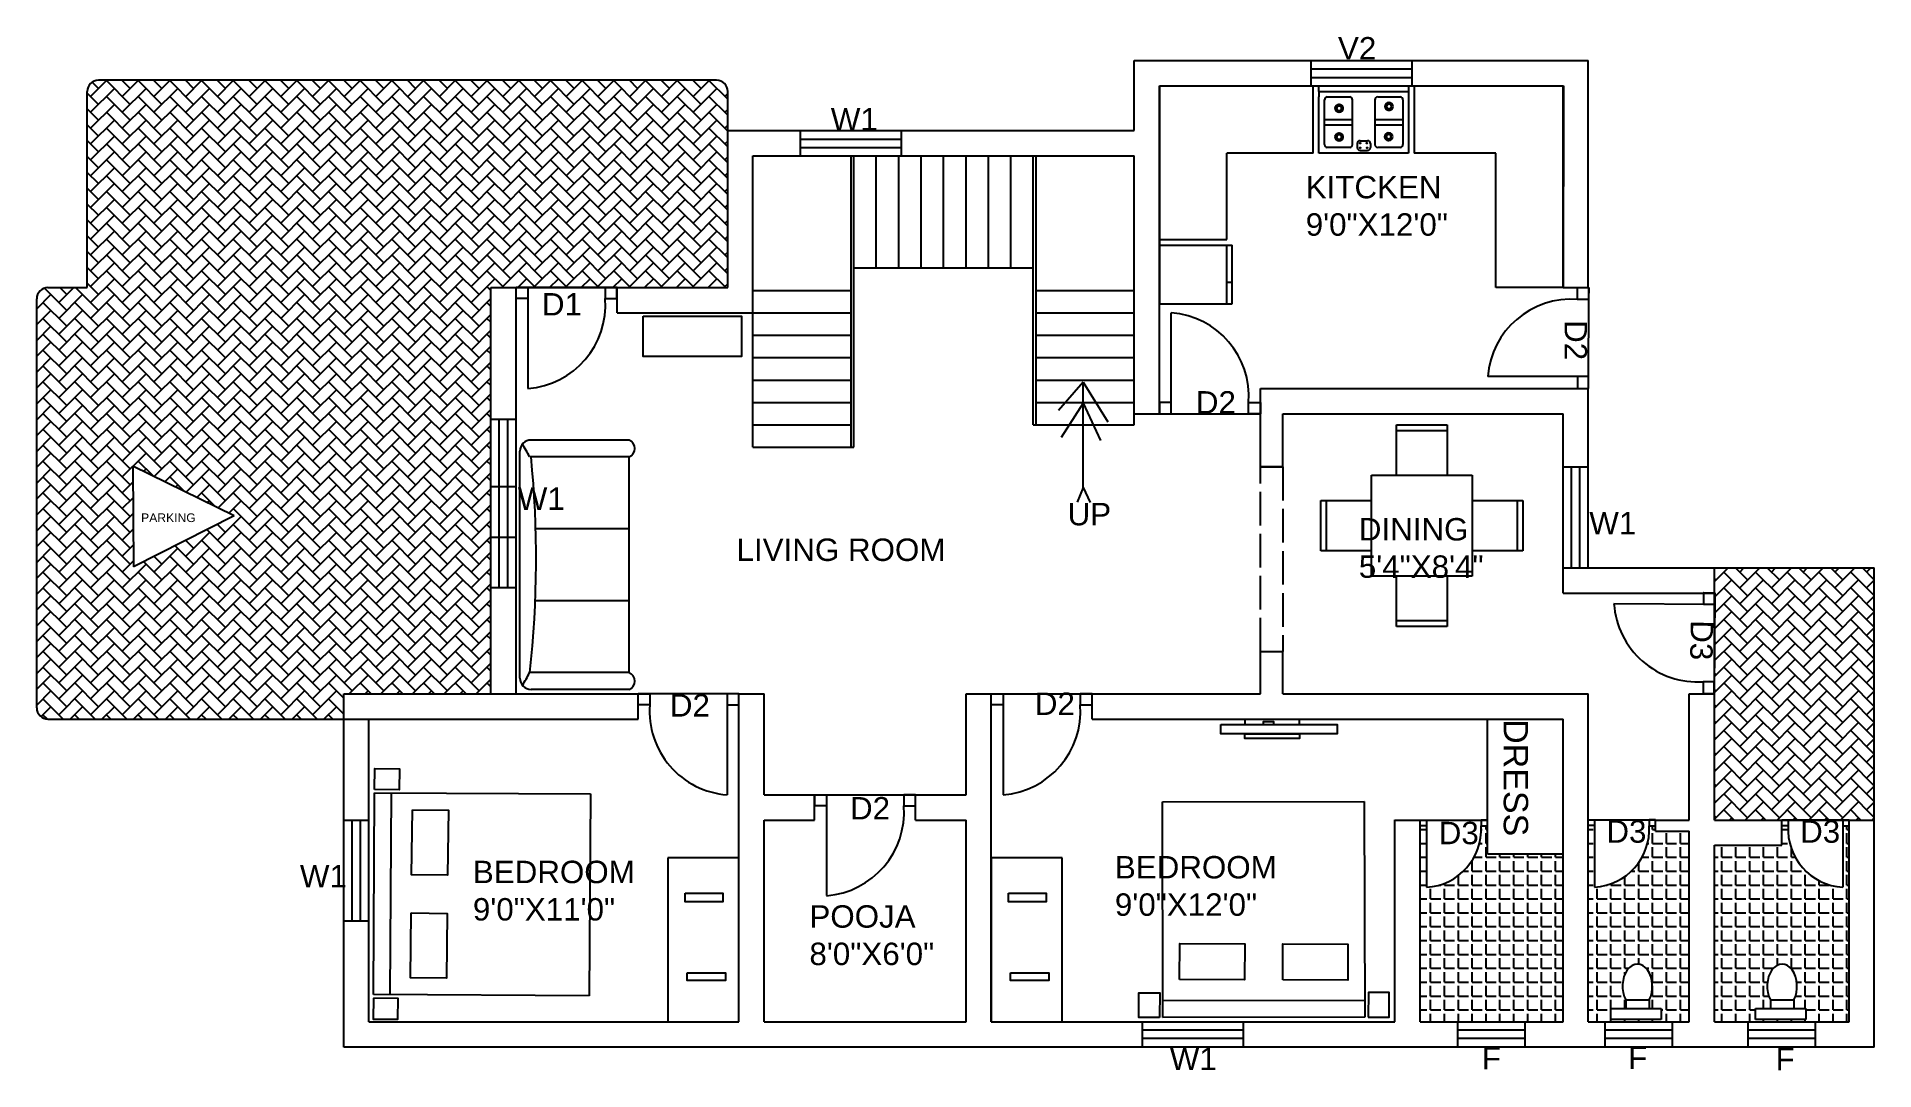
# Model space of a CAD drawing. Header units: inches. Extents: x 275 to 930, y 439 to 808.
import ezdxf

# ---------------------------------------------------------------- set-up
doc = ezdxf.new("R2010")
doc.units = ezdxf.units.IN
doc.header["$MEASUREMENT"] = 0
doc.linetypes.add('ACAD_ISO02W100', pattern=[15, 12, -3])
for name, color, linetype in [('door', 232, 'Continuous'), ('Furniture', 10, 'Continuous'), ('inner wall', 60, 'Continuous'), ('outer wall', 94, 'Continuous'), ('TEXT', 7, 'Continuous'), ('window', 202, 'Continuous')]:
    doc.layers.add(name, color=color, linetype=linetype)
doc.layers.add('stair', color=170, linetype='Continuous', plot=False)
doc.styles.get("Standard").update_dxf_attribs({"font": 'arial.ttf'})

msp = doc.modelspace()

# ---------------------------------------------------------------- hatches: boundary and pattern name
at = {"layer": 'Defpoints'}
h = msp.add_hatch(dxfattribs=at)
h.set_pattern_fill('AR-HBONE', color=256)
h.paths.add_polyline_path([(930.47, 618.09), (873.47, 618.09), (873.47, 609.09), (873.47, 528.09), (921.47, 528.09), (930.47, 528.09)])
at = {"layer": 'Defpoints', "true_color": 0xcd2027}
h = msp.add_hatch(dxfattribs=at)
h.set_pattern_fill('AR-HBONE', color=242)
h.paths.add_polyline_path([(930.47, 618.09), (873.47, 618.09), (873.47, 609.09), (873.47, 528.09), (921.47, 528.09), (930.47, 528.09)])
at = {"layer": 'Furniture'}
h = msp.add_hatch(dxfattribs=at)
h.set_pattern_fill('ANGLE', color=4, scale=18)
h.set_pattern_definition([(0, (0, 0), (0, 4.95), [3.6, -1.35]), (90, (0, 0), (-4.95, 3e-16), [3.6, -1.35])])
h.paths.add_polyline_path([(830.69, 504.16), (830.73, 526.09), (828.47, 526.1), (828.47, 456.09), (864.47, 456.09), (864.47, 524.09), (852.47, 524.09), (852.47, 526.05), (850.18, 526.06, -0.414214)])
edge = h.paths.add_edge_path(flags=16)
edge.add_ellipse((845.99, 468.81), major_axis=(0, -7.91), ratio=0.67226, start_angle=51.66634, end_angle=308.33366, ccw=False)
edge.add_line((850.16, 463.9), (850.16, 460.9))
edge.add_line((850.16, 460.9), (854.47, 460.9))
edge.add_line((854.47, 460.9), (854.47, 456.9))
edge.add_line((854.47, 456.9), (836.47, 456.9))
edge.add_line((836.47, 456.9), (836.47, 460.9))
edge.add_line((836.47, 460.9), (841.81, 460.9))
edge.add_line((841.81, 460.9), (841.81, 463.9))
h.paths.add_polyline_path([(873.47, 456.09), (921.47, 456.09), (921.47, 526.04), (919.21, 526.04), (919.22, 504.1, -0.414214), (899.76, 526.03), (897.47, 526.02), (897.47, 519.09), (873.47, 519.09)])
edge = h.paths.add_edge_path(flags=16)
edge.add_ellipse((897.6, 468.81), major_axis=(0, -7.91), ratio=0.67226, start_angle=51.66634, end_angle=308.33366, ccw=False)
edge.add_line((901.78, 463.9), (901.78, 460.9))
edge.add_line((901.78, 460.9), (906.09, 460.9))
edge.add_line((906.09, 460.9), (906.09, 456.9))
edge.add_line((906.09, 456.9), (888.09, 456.9))
edge.add_line((888.09, 456.9), (888.09, 460.9))
edge.add_line((888.09, 460.9), (893.43, 460.9))
edge.add_line((893.43, 460.9), (893.43, 463.9))
h.paths.add_polyline_path([(770.71, 504.09), (770.75, 526.03), (768.47, 526.03), (768.47, 456.09), (819.47, 456.09), (819.47, 516.09), (792.47, 516.09), (792.47, 525.99), (790.21, 525.99, -0.414214)])
at = {"layer": 'inner wall', "true_color": 0xffffff}
h = msp.add_hatch(dxfattribs=at)
h.set_pattern_fill('AR-HBONE')
h.paths.add_polyline_path([(436.97, 718.09), (445.97, 718.09), (450.17, 718.09), (481.95, 718.09), (481.97, 718.09), (521.47, 718.09), (521.47, 774.09), (521.47, 788.09, 0.414214), (517.47, 792.09), (296.97, 792.09, 0.414214), (292.97, 788.09), (292.97, 718.09), (278.97, 718.09, 0.414214), (274.97, 714.09), (274.97, 568.09, 0.414214), (278.97, 564.09), (384.47, 564.09), (384.47, 573.09), (436.97, 573.09)])
h.paths.add_polyline_path([(345.38, 636.69), (309.52, 618.41), (309.24, 654.41)], flags=16)
h.paths.add_polyline_path([(311.09, 632.67), (332.12, 632.67), (332.12, 639.06), (311.09, 639.06)], flags=8)

# ---------------------------------------------------------------- linework, layer by layer
for p, q in [((666.47, 673.09), (675.47, 673.09)), ((393.47, 456.09), (525.47, 456.09))]:
    msp.add_line(p, q)
at = {"layer": 'door'}
for p, q in [((445.95, 718.09), (481.95, 718.09)), ((450.17, 718.09), (450.17, 682.09)), ((828.57, 682.1), (828.6, 718.1)), ((679.71, 673.09), (679.71, 709.09)), ((828.58, 686.32), (792.58, 686.35)), ((675.48, 673.09), (711.48, 673.09)), ((873.62, 604.99), (837.62, 605.28)), ((873.65, 609.22), (873.37, 573.22)), ((525.47, 573.09), (489.47, 573.09)), ((521.25, 573.09), (521.25, 537.09)), ((615.45, 573.11), (651.45, 573.11)), ((619.67, 573.11), (619.67, 537.11)), ((552.49, 537.11), (588.49, 537.11)), ((556.72, 537.11), (556.72, 501.11)), ((768.47, 528.09), (792.47, 528.05)), ((770.76, 528.09), (770.71, 504.09)), ((828.45, 528.16), (852.45, 528.11)), ((830.73, 528.16), (830.69, 504.16)), ((921.49, 528.1), (897.49, 528.09)), ((919.21, 528.1), (919.22, 504.1))]:
    msp.add_line(p, q, dxfattribs=at)
at = {"layer": 'door', "linetype": 'ACAD_ISO02W100'}
for p, q in [((711.47, 588.24), (711.47, 654.09)), ((719.47, 654.09), (719.47, 588.24))]:
    msp.add_line(p, q, dxfattribs=at)
at = {"layer": 'door'}
for points in [[(445.95, 718.09), (450.17, 718.09), (450.17, 714.16), (445.95, 714.16)], [(481.95, 718.09), (477.73, 718.09), (477.73, 714.16), (481.95, 714.16)], [(828.6, 718.1), (828.59, 713.88), (824.66, 713.88), (824.66, 718.11)], [(828.57, 682.1), (828.58, 686.32), (824.64, 686.33), (824.64, 682.11)], [(675.48, 673.09), (679.71, 673.09), (679.71, 677.03), (675.48, 677.03)], [(711.48, 673.09), (707.26, 673.09), (707.26, 677.03), (711.48, 677.03)], [(873.65, 609.22), (873.62, 604.99), (869.69, 605.02), (869.72, 609.25)], [(873.37, 573.22), (873.4, 577.44), (869.47, 577.47), (869.44, 573.25)], [(489.47, 573.09), (493.69, 573.09), (493.69, 569.16), (489.47, 569.16)], [(525.47, 573.09), (521.25, 573.09), (521.25, 569.16), (525.47, 569.16)], [(615.45, 573.11), (619.67, 573.11), (619.67, 569.18), (615.45, 569.18)], [(651.45, 573.11), (647.23, 573.11), (647.23, 569.18), (651.45, 569.18)], [(552.49, 537.11), (556.72, 537.11), (556.72, 533.17), (552.49, 533.17)], [(588.49, 537.11), (584.27, 537.11), (584.27, 533.17), (588.49, 533.17)], [(768.47, 528.09), (770.76, 528.09), (770.75, 526.03), (768.47, 526.03)], [(792.49, 528.05), (790.21, 528.05), (790.21, 525.99), (792.49, 525.99)], [(828.45, 528.16), (830.73, 528.16), (830.73, 526.09), (828.44, 526.1)], [(852.47, 528.11), (850.19, 528.12), (850.18, 526.06), (852.47, 526.05)], [(897.47, 528.09), (899.75, 528.09), (899.76, 526.03), (897.47, 526.02)], [(921.49, 528.1), (919.21, 528.1), (919.21, 526.04), (921.49, 526.04)]]:
    msp.add_lwpolyline(points, close=True, dxfattribs=at)
for centre, radius, start, end in [((447.91, 711.9), 29.9, 274.32509, 4.32509), ((677.45, 679.28), 29.9, 355.67491, 85.67491), ((822.39, 684.07), 29.9, 85.63529, 175.63529), ((867.45, 607.3), 29.9, 183.87452, 273.87452), ((523.5, 566.9), 29.9, 175.67491, 265.67491), ((617.41, 566.92), 29.9, 274.32509, 4.32509), ((554.46, 530.92), 29.9, 274.32509, 4.32509), ((769.51, 524.79), 20.73, 273.32802, 3.32802), ((829.48, 524.85), 20.73, 273.32802, 3.32802), ((920.45, 524.8), 20.73, 176.60549, 266.60549)]:
    msp.add_arc(centre, radius, start, end, dxfattribs=at)
at = {"layer": 'Furniture'}
for p, q in [((675.47, 790.09), (675.47, 712.27)), ((675.66, 790.09), (819.66, 790.09)), ((730.34, 766.1), (730.34, 790.1)), ((730.34, 790.1), (766.34, 790.1)), ((732.34, 788.1), (732.34, 790.1)), ((732.34, 788.1), (764.34, 788.1)), ((732.34, 788.1), (732.34, 786.1)), ((764.34, 790.1), (764.34, 766.1)), ((766.34, 790.1), (766.34, 766.1)), ((819.66, 790.09), (819.47, 718.09)), ((732.34, 766.1), (732.34, 786.1)), ((734.34, 778.1), (734.34, 785.1)), ((735.34, 786.1), (743.34, 786.1)), ((744.34, 778.1), (744.34, 785.1)), ((752.34, 785.1), (752.34, 778.1)), ((753.34, 786.1), (761.34, 786.1)), ((762.34, 785.1), (762.34, 778.1)), ((734.34, 769.1), (734.34, 778.1)), ((734.34, 778.1), (744.34, 778.1)), ((744.34, 776.1), (734.34, 776.1)), ((744.34, 769.1), (744.34, 778.1)), ((752.34, 778.1), (762.34, 778.1)), ((752.34, 778.1), (752.34, 769.1)), ((762.34, 776.1), (752.34, 776.1)), ((762.34, 778.1), (762.34, 769.1)), ((743.34, 768.1), (735.34, 768.1)), ((746.03, 769.48), (746.03, 768.02)), ((747.03, 770.48), (749.74, 770.48)), ((747.03, 767.02), (749.74, 767.02)), ((750.74, 769.48), (750.74, 768.02)), ((761.34, 768.1), (753.34, 768.1)), ((730.35, 766.09), (699.47, 766.09)), ((699.47, 735.27), (699.47, 766.09)), ((764.34, 766.1), (732.34, 766.1)), ((795.47, 766.09), (766.35, 766.09)), ((795.47, 718.09), (795.47, 766.09)), ((819.66, 766.09), (819.47, 766.09)), ((675.47, 735.27), (699.47, 735.27)), ((675.47, 733.27), (701.47, 733.27)), ((699.47, 712.27), (699.47, 733.27)), ((701.47, 712.27), (701.47, 733.27)), ((699.47, 720.06), (701.47, 720.06)), ((819.47, 718.09), (795.47, 718.09)), ((675.47, 712.27), (701.47, 712.27)), ((760.06, 669.12), (778.06, 669.12)), ((760.06, 651.12), (760.06, 669.12)), ((778.06, 669.12), (778.06, 651.12)), ((486.3, 663.69), (451.3, 663.69)), ((760.06, 667.12), (778.06, 667.12)), ((447.3, 578.69), (447.3, 659.69)), ((486.3, 657.69), (450.81, 657.69)), ((486.3, 580.69), (486.3, 657.69)), ((751.06, 651.12), (787.06, 651.12)), ((751.06, 615.12), (751.06, 651.12)), ((787.06, 651.12), (787.06, 615.12)), ((733.06, 642.12), (751.06, 642.12)), ((733.06, 624.12), (733.06, 642.12)), ((735.06, 624.12), (735.06, 642.12)), ((787.06, 642.12), (805.06, 642.12)), ((803.06, 642.12), (803.06, 624.12)), ((805.06, 642.12), (805.06, 624.12)), ((486.3, 632.03), (452.96, 632.03)), ((751.06, 624.12), (733.06, 624.12)), ((805.06, 624.12), (787.06, 624.12)), ((787.06, 615.12), (751.06, 615.12)), ((760.06, 597.12), (760.06, 615.12)), ((778.06, 615.12), (778.06, 597.12)), ((486.3, 606.36), (452.8, 606.36)), ((778.06, 599.12), (760.06, 599.12)), ((778.06, 597.12), (760.06, 597.12)), ((486.3, 580.69), (450.81, 580.69)), ((486.3, 574.69), (451.3, 574.69)), ((395.08, 465.82), (395.46, 537.82)), ((395.46, 537.82), (472.46, 537.41)), ((401.08, 465.79), (401.46, 537.79)), ((472.46, 537.41), (472.08, 465.42)), ((676.55, 534.62), (748.55, 534.76)), ((676.71, 457.62), (676.55, 534.62)), ((748.55, 534.76), (748.71, 457.76)), ((525.47, 514.59), (500.14, 514.59)), ((500.14, 514.59), (500.14, 456.09)), ((525.47, 456.09), (525.47, 514.59)), ((640.8, 514.59), (615.47, 514.59)), ((615.47, 514.59), (615.47, 456.09)), ((640.8, 456.09), (640.8, 514.59)), ((472.08, 465.42), (395.08, 465.82)), ((748.7, 463.76), (676.7, 463.62)), ((836.47, 460.9), (854.47, 460.9)), ((836.47, 456.9), (836.47, 460.9)), ((841.81, 463.9), (850.16, 463.9)), ((841.81, 463.9), (841.81, 460.9)), ((850.16, 463.9), (850.16, 460.9)), ((854.47, 460.9), (854.47, 456.9)), ((888.09, 460.9), (906.09, 460.9)), ((888.09, 456.9), (888.09, 460.9)), ((893.43, 463.9), (901.78, 463.9)), ((893.43, 463.9), (893.43, 460.9)), ((901.78, 463.9), (901.78, 460.9)), ((906.09, 460.9), (906.09, 456.9)), ((500.14, 456.09), (525.47, 456.09)), ((615.47, 456.09), (640.8, 456.09)), ((748.71, 457.76), (676.71, 457.62)), ((854.47, 456.9), (836.47, 456.9)), ((906.09, 456.9), (888.09, 456.9))]:
    msp.add_line(p, q, dxfattribs=at)
for points in [[(491.25, 707.93), (526.39, 707.93), (526.39, 693.53), (491.25, 693.53)], [(705.9, 562.24), (725.44, 562.24), (725.44, 563.95), (705.9, 563.95)], [(697.41, 562.24), (738.87, 562.24), (738.87, 558.88), (697.41, 558.88)], [(705.9, 558.88), (725.44, 558.88), (725.44, 557.15), (705.9, 557.15)], [(712.46, 562.24), (716.31, 562.24), (716.31, 563.1), (712.46, 563.1)], [(395.47, 538.98), (395.56, 546.45), (404.39, 546.35), (404.3, 538.88)], [(408.98, 531.77), (421.82, 531.62), (421.55, 508.45), (408.71, 508.6)], [(506.31, 502.05), (519.69, 502.05), (519.69, 498.96), (506.31, 498.96)], [(621.64, 502.05), (635.01, 502.05), (635.01, 498.96), (621.64, 498.96)], [(408.55, 494.94), (421.39, 494.79), (421.12, 471.62), (408.28, 471.77)], [(682.66, 471.18), (682.72, 484.02), (705.89, 483.92), (705.83, 471.08)], [(719.49, 471.02), (719.54, 483.87), (742.72, 483.77), (742.66, 470.92)], [(507, 473.62), (520.72, 473.62), (520.72, 470.88), (507, 470.88)], [(622.33, 473.62), (636.04, 473.62), (636.04, 470.88), (622.33, 470.88)], [(675.55, 457.62), (668.08, 457.66), (668.11, 466.49), (675.59, 466.45)], [(749.96, 457.75), (757.43, 457.72), (757.47, 466.55), (750, 466.58)], [(395.06, 464.57), (394.97, 457.1), (403.8, 457), (403.89, 464.47)]]:
    msp.add_lwpolyline(points, close=True, dxfattribs=at)
at = {"layer": 'Furniture', "lineweight": 50}
for centre in [(739.58, 782.06), (757.34, 782.72), (739.57, 771.83), (757.22, 771.94)]:
    msp.add_circle(centre, 1.13, dxfattribs=at)
at = {"layer": 'Furniture'}
for centre in [(747.06, 767.92), (747.1, 769.66), (749.49, 769.66), (749.56, 767.92)]:
    msp.add_circle(centre, 0.145, dxfattribs=at)
for centre, radius, start, end in [((735.34, 785.1), 1, 90, 180), ((743.34, 785.1), 1, 0, 90), ((753.34, 785.1), 1, 90, 180), ((761.34, 785.1), 1, 0, 90), ((735.34, 769.1), 1, 180, 270), ((743.34, 769.1), 1, 270, 0), ((747.03, 769.48), 1, 90, 180), ((747.03, 768.02), 1, 180, 270), ((749.74, 769.48), 1, 0, 90), ((749.74, 768.02), 1, 270, 0), ((753.34, 769.1), 1, 180, 270), ((761.34, 769.1), 1, 270, 0), ((451.3, 659.69), 4, 90, 180), ((378.1, 619.19), 82.27, 27.90091, 31.5463), ((485.12, 660.69), 3.22, 291.47981, 68.52019), ((92.11, 621.48), 361.01, 353.51272, 5.75687), ((451.3, 578.69), 4, 180, 270), ((378.1, 619.19), 82.27, 328.4537, 332.09909), ((485.12, 577.69), 3.22, 291.47981, 68.52019)]:
    msp.add_arc(centre, radius, start, end, dxfattribs=at)
for centre in [(845.99, 468.81), (897.6, 468.81)]:
    msp.add_ellipse(centre, major_axis=(0, -7.91), ratio=0.67226, start_param=0.901748, end_param=5.381438, dxfattribs=at)
at = {"layer": 'inner wall'}
for p, q in [((648.29, 676.88), (648.29, 684.32)), ((711.47, 682.09), (828.47, 682.09)), ((711.47, 654.09), (711.47, 682.09)), ((648.29, 646.74), (648.29, 676.88)), ((719.47, 673.09), (819.47, 673.09)), ((719.47, 654.09), (719.47, 673.09)), ((719.47, 654.09), (711.47, 654.09)), ((873.47, 528.09), (873.47, 609.09)), ((711.47, 573.09), (711.47, 588.24)), ((711.47, 588.24), (719.47, 588.24)), ((719.47, 573.09), (719.47, 588.24)), ((525.47, 456.09), (525.47, 573.09)), ((525.47, 573.09), (534.47, 573.09)), ((534.47, 537.09), (534.47, 573.09)), ((606.47, 573.09), (615.47, 573.09)), ((606.47, 537.09), (606.47, 573.09)), ((615.47, 456.09), (615.47, 573.09)), ((651.47, 564.09), (651.47, 573.09)), ((651.47, 573.09), (711.47, 573.09)), ((719.47, 573.09), (828.47, 573.09)), ((828.47, 456.09), (828.47, 573.09)), ((864.47, 573.09), (873.47, 573.09)), ((864.47, 528.09), (864.47, 573.09)), ((651.47, 564.09), (819.47, 564.09)), ((792.47, 516.09), (792.47, 564.09)), ((819.47, 456.09), (819.47, 564.09)), ((534.47, 537.09), (552.47, 537.09)), ((552.47, 528.09), (552.47, 537.09)), ((588.47, 537.09), (606.47, 537.09)), ((588.47, 528.09), (588.47, 537.09)), ((534.47, 456.09), (534.47, 528.09)), ((534.47, 528.09), (552.47, 528.09)), ((588.47, 528.09), (606.47, 528.09)), ((606.47, 456.09), (606.47, 528.09)), ((759.47, 456.09), (759.47, 528.11)), ((759.47, 528.09), (768.47, 528.09)), ((768.47, 456.09), (768.47, 528.09)), ((852.47, 524.09), (852.47, 528.09)), ((852.47, 528.09), (864.47, 528.09)), ((873.47, 528.09), (921.47, 528.09)), ((921.47, 528.09), (930.47, 528.09)), ((852.47, 524.09), (864.47, 524.09)), ((864.47, 456.09), (864.47, 524.09)), ((873.47, 456.09), (873.47, 519.09)), ((873.47, 519.09), (897.47, 519.09)), ((792.47, 516.09), (819.47, 516.09))]:
    msp.add_line(p, q, dxfattribs=at)
at = {"layer": 'inner wall', "linetype": 'ACAD_ISO02W100'}
msp.add_line((711.47, 654.09), (719.47, 654.09), dxfattribs=at)
at = {"layer": 'inner wall'}
for points in [[(648.29, 684.32), (639.41, 674.26)], [(648.29, 684.32), (657.05, 670.24)], [(648.29, 676.88), (640.46, 664.59)], [(648.29, 676.88), (654.44, 663.54)], [(309.24, 654.41), (309.52, 618.41)], [(345.38, 636.69), (309.24, 654.41)], [(648.29, 646.74), (646.08, 641.51)], [(648.29, 646.74), (650.7, 641.36)], [(345.38, 636.69), (309.52, 618.41)]]:
    msp.add_lwpolyline(points, dxfattribs=at)
at = {"layer": 'outer wall'}
for p, q in [((666.47, 799.09), (828.47, 799.09)), ((666.47, 774.09), (666.47, 799.09)), ((828.47, 718.09), (828.47, 799.09)), ((292.97, 718.09), (292.97, 788.09)), ((517.47, 792.09), (296.97, 792.09)), ((521.47, 774.09), (521.47, 788.09)), ((675.47, 790.09), (819.47, 790.09)), ((675.47, 673.09), (675.47, 790.09)), ((819.47, 718.09), (819.47, 790.09)), ((521.47, 774.09), (666.47, 774.09)), ((521.47, 718.09), (521.47, 774.09)), ((530.47, 765.09), (666.47, 765.09)), ((278.97, 718.09), (292.97, 718.09)), ((436.97, 573.09), (436.97, 718.09)), ((436.97, 718.09), (445.97, 718.09)), ((445.97, 573.09), (445.97, 718.09)), ((481.97, 718.09), (445.97, 718.09)), ((481.97, 709.09), (481.97, 718.09)), ((481.97, 718.09), (521.47, 718.09)), ((819.47, 718.09), (828.47, 718.09)), ((274.97, 568.09), (274.97, 714.09)), ((481.97, 709.09), (565.47, 709.09)), ((828.47, 618.09), (828.47, 682.09)), ((666.47, 673.09), (675.47, 673.09)), ((819.47, 609.09), (819.47, 673.09)), ((819.47, 618.09), (930.47, 618.09)), ((873.47, 609.09), (873.47, 618.09)), ((930.47, 447.09), (930.47, 618.09)), ((819.47, 609.09), (873.47, 609.09)), ((384.47, 447.09), (384.47, 573.09)), ((384.47, 573.09), (489.47, 573.09)), ((489.47, 564.09), (489.47, 573.09)), ((278.97, 564.09), (384.47, 564.09)), ((384.47, 564.09), (489.47, 564.09)), ((393.47, 456.09), (393.47, 564.09)), ((897.47, 519.09), (897.47, 528.09)), ((921.47, 456.09), (921.47, 528.09)), ((393.47, 456.09), (525.47, 456.09)), ((534.47, 456.09), (606.47, 456.09)), ((615.47, 456.09), (759.47, 456.09)), ((768.47, 456.09), (819.47, 456.09)), ((828.47, 456.09), (864.47, 456.09)), ((873.47, 456.09), (921.47, 456.09)), ((930.47, 447.09), (384.47, 447.09))]:
    msp.add_line(p, q, dxfattribs=at)
for centre, start, end in [((296.97, 788.09), 90, 180), ((517.47, 788.09), 0, 90), ((278.97, 714.09), 90, 180), ((278.97, 568.09), 180, 270)]:
    msp.add_arc(centre, 4, start, end, dxfattribs=at)
at = {"layer": 'stair'}
for p, q in [((530.47, 661.09), (530.47, 765.09)), ((565.47, 661.09), (565.47, 765.09)), ((566.47, 661.09), (566.47, 765.09)), ((574.47, 725.09), (574.47, 765.09)), ((582.47, 725.09), (582.47, 765.09)), ((590.47, 725.09), (590.47, 765.09)), ((598.47, 725.09), (598.47, 765.09)), ((606.47, 725.09), (606.47, 765.09)), ((614.47, 725.09), (614.47, 765.09)), ((622.47, 725.09), (622.47, 765.09)), ((630.47, 669.09), (630.47, 765.09)), ((631.47, 669.09), (631.47, 765.09)), ((666.47, 669.09), (666.47, 765.09)), ((566.47, 725.09), (630.47, 725.09)), ((530.47, 717.09), (565.47, 717.09)), ((631.47, 717.09), (666.47, 717.09)), ((631.47, 709.09), (666.47, 709.09)), ((530.47, 701.09), (565.47, 701.09)), ((631.47, 701.09), (666.47, 701.09)), ((530.47, 693.09), (565.47, 693.09)), ((631.47, 693.09), (666.47, 693.09)), ((530.47, 685.09), (565.47, 685.09)), ((631.47, 685.09), (666.47, 685.09)), ((530.47, 677.09), (565.47, 677.09)), ((631.47, 677.09), (666.47, 677.09)), ((530.47, 669.09), (565.47, 669.09)), ((630.47, 669.09), (666.47, 669.09)), ((530.47, 661.09), (566.47, 661.09))]:
    msp.add_line(p, q, dxfattribs=at)
at = {"layer": 'window'}
for p, q in [((729.47, 799.09), (729.47, 790.09)), ((729.47, 796.09), (765.47, 796.09)), ((765.47, 799.09), (765.47, 790.09)), ((729.47, 793.09), (765.47, 793.09)), ((547.47, 765.09), (547.47, 774.09)), ((583.47, 765.09), (583.47, 774.09)), ((547.47, 771.09), (583.47, 771.09)), ((547.47, 768.09), (583.47, 768.09)), ((436.97, 671.09), (445.97, 671.09)), ((439.97, 611.09), (439.97, 671.09)), ((442.97, 611.09), (442.97, 671.09)), ((819.47, 654.09), (828.47, 654.09)), ((822.47, 618.09), (822.47, 654.09)), ((825.47, 618.09), (825.47, 654.09)), ((436.97, 647.09), (445.97, 647.09)), ((436.97, 629.09), (445.97, 629.09)), ((436.97, 611.09), (445.97, 611.09)), ((384.47, 528.09), (393.47, 528.09)), ((387.47, 492.09), (387.47, 528.09)), ((390.47, 492.09), (390.47, 528.09)), ((384.47, 492.09), (393.47, 492.09)), ((669.47, 447.09), (669.47, 456.09)), ((705.47, 453.09), (669.47, 453.09)), ((705.47, 447.09), (705.47, 456.09)), ((781.97, 447.09), (781.97, 456.09)), ((805.97, 453.09), (781.97, 453.09)), ((805.97, 447.09), (805.97, 456.09)), ((834.47, 447.09), (834.47, 456.09)), ((858.47, 453.09), (834.47, 453.09)), ((858.47, 447.09), (858.47, 456.09)), ((885.47, 447.09), (885.47, 456.09)), ((909.47, 453.09), (885.47, 453.09)), ((909.47, 447.09), (909.47, 456.09)), ((705.47, 450.09), (669.47, 450.09)), ((805.97, 450.09), (781.97, 450.09)), ((858.47, 450.09), (834.47, 450.09)), ((909.47, 450.09), (885.47, 450.09))]:
    msp.add_line(p, q, dxfattribs=at)

# ---------------------------------------------------------------- texts
at = {"layer": 'inner wall', "insert": (312.2, 637.52), "char_height": 3.098, "attachment_point": 1}
msp.add_mtext_dynamic_manual_height_columns('PARKING', width=13.623, gutter_width=15.49, heights=[0], dxfattribs=at)
at = {"layer": 'TEXT'}
msp.add_text('DRESS', height=8.68, rotation=270, dxfattribs=at).set_placement((798.29, 564.09))
at = {"layer": 'TEXT', "attachment_point": 1}
for s, width, gutter_width, insert, char_height in [('V2', 28.463, 43.4, (739.16, 807.48), 8), ('W1', 18.7281, 43.4, (558.24, 782.13), 8), ('D1', 3.463, 43.4, (455.18, 716.13), 8), ('D2', 5.0126, 43.4, (688.47, 681.13), 8), ('W1', 18.7281, 43.4, (446.57, 646.76), 8), ('UP', 11.5399, 43.4, (642.72, 641.25), 8), ('DINING\\P5\'4"X8\'4"', 10.964, 15.49, (746.6, 635.85), 8), ('W1', 18.7281, 43.4, (828.81, 638.05), 8), ('D2', 5.0126, 43.4, (500.83, 573.01), 8), ('D2', 5.0126, 43.4, (631.03, 573.59), 8), ('D2', 5.0126, 43.4, (565.09, 536.3), 8), ('D3', 2.9173, 43.4, (775.11, 527.47), 8), ('D3', 2.9173, 43.4, (834.92, 528.01), 8), ('D3', 2.9173, 43.4, (904.03, 528), 8), ('W1', 18.7281, 43.4, (368.85, 512.07), 8), ('^I^I{\\H40x;BEDROOM\\P9\'0"X11\'0"}', 6.9856, 1, (430.56, 513.91), 0.2), ('{\\H2.58193x;BEDROOM}\\P{\\H2.58193x;9\'0"X12\'0"}', 27.1931, 15.49, (659.58, 515.26), 3.0985), ('W1', 18.7281, 43.4, (679.17, 446.9), 8), ('F', 15.6067, 43.4, (790.48, 447.09), 8), ('F', 15.6067, 43.4, (842.64, 447.28), 8), ('F', 15.6067, 43.4, (895.28, 446.81), 8)]:
    msp.add_mtext_dynamic_manual_height_columns(s, width=width, gutter_width=gutter_width, heights=[0], dxfattribs=dict(at, insert=insert, char_height=char_height))
at = {"layer": 'TEXT', "char_height": 8, "attachment_point": 1}
for s, insert in [('KITCKEN\\P9\'0"X12\'0"', (727.65, 757.94)), ('LIVING ROOM', (524.61, 628.54)), ('POOJA\\P8\'0"X6\'0"', (550.61, 497.68))]:
    msp.add_mtext(s, dxfattribs=dict(at, insert=insert))
for s, width, insert, rotation in [('D2', 5.0126, (828, 706.49), 270), ('D3', 2.9173, (873.06, 599.31), 268.79981)]:
    msp.add_mtext_dynamic_manual_height_columns(s, width=width, gutter_width=43.4, heights=[0], dxfattribs=dict(at, insert=insert, rotation=rotation))

doc.saveas('drawing.dxf')
